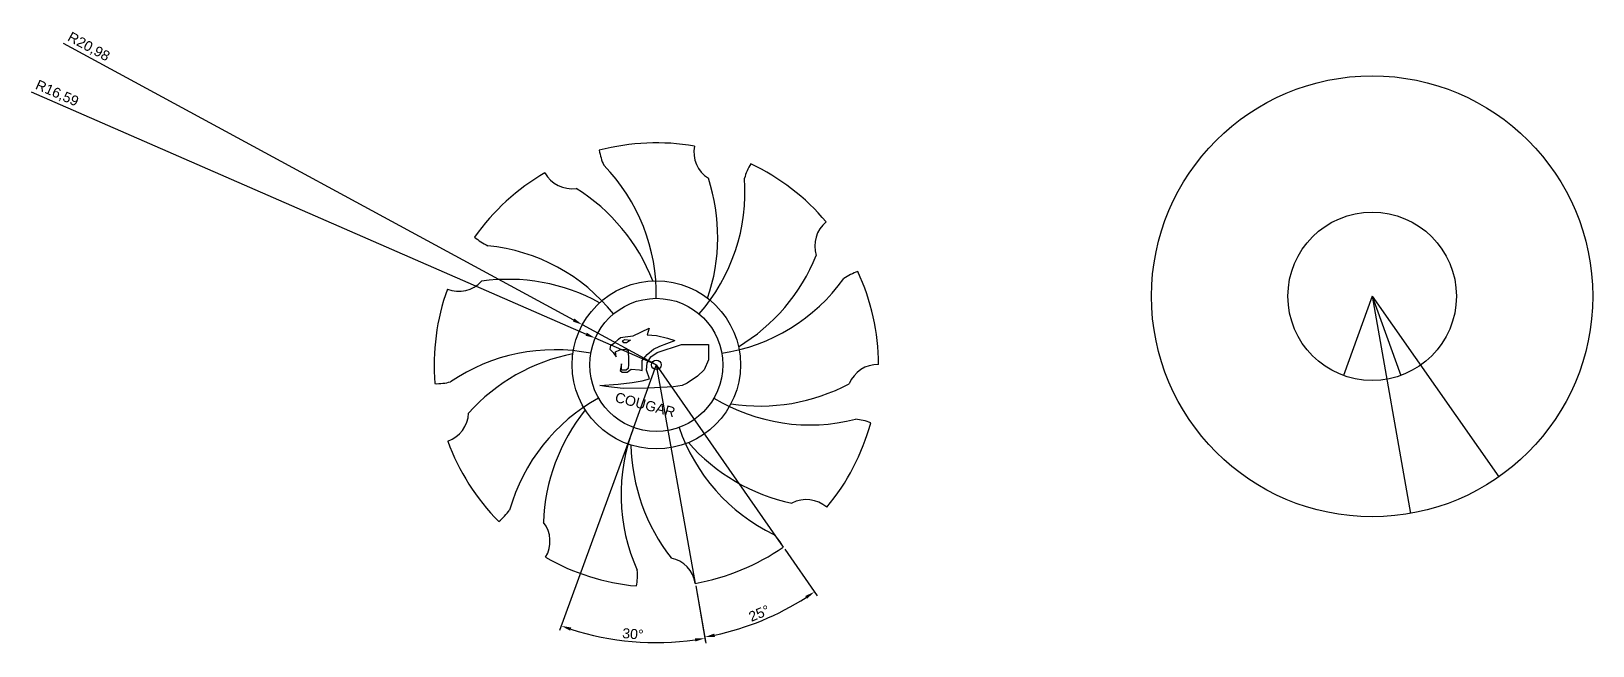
# Model space of a CAD drawing. Header units: millimetres. Extents: x 2315 to 2705, y 1362 to 1515.
import ezdxf

# ---------------------------------------------------------------- set-up
doc = ezdxf.new("R2010")
doc.units = ezdxf.units.MM
doc.layers.get('0').update_dxf_attribs({"color": 3})
doc.styles.get("Standard").update_dxf_attribs({"font": 'arial.ttf'})
doc.dimstyles.new('ISO-25', dxfattribs={"dimtxt": 2.5, "dimasz": 2.5, "dimexe": 1.25, "dimexo": 0.625, "dimtad": 1, "dimtxsty": 'Standard', "dimcen": 2.5, "dimadec": 0, "dimazin": 0, "dimtfac": 1, "dimtmove": 0, "dimatfit": 3, "dimfxl": 1, "dimarcsym": 0})

# ---------------------------------------------------------------- blocks, each defined once
blk = doc.blocks.new('*D2')
at = {"color": 0, "lineweight": -2, "transparency": 16777216}
for p, q in [((2315.35, 1500.06), (2453.68, 1439.62)), ((2471.18, 1431.97), (2455.97, 1438.62))]:
    blk.add_line(p, q, dxfattribs=at)
at = {"color": 0, "transparency": 16777216}
blk.add_solid([(2453.85, 1440), (2453.51, 1439.24), (2455.97, 1438.62)], dxfattribs=at)
at = {"layer": 'Defpoints', "color": 0, "transparency": 16777216}
for p in [(2455.97, 1438.62), (2471.18, 1431.97)]:
    blk.add_point(p, dxfattribs=at)
at = {"color": 0, "transparency": 16777216, "insert": (2321.74, 1499.59), "char_height": 2.5, "attachment_point": 5, "rotation": 336.397}
blk.add_mtext('R16,59', dxfattribs=at)
blk = doc.blocks.new('*D3')
at = {"color": 0, "lineweight": -2, "transparency": 16777216}
for p, q in [((2323.31, 1512.22), (2450.54, 1443.17)), ((2471.18, 1431.97), (2452.74, 1441.98))]:
    blk.add_line(p, q, dxfattribs=at)
at = {"color": 0, "transparency": 16777216}
blk.add_solid([(2450.74, 1443.54), (2450.34, 1442.8), (2452.74, 1441.98)], dxfattribs=at)
at = {"layer": 'Defpoints', "color": 0, "transparency": 16777216}
for p in [(2452.74, 1441.98), (2471.18, 1431.97)]:
    blk.add_point(p, dxfattribs=at)
at = {"color": 0, "transparency": 16777216, "insert": (2329.63, 1511.21), "char_height": 2.5, "attachment_point": 5, "rotation": 331.5109}
blk.add_mtext('R20,98', dxfattribs=at)
blk = doc.blocks.new('*D4')
at = {"color": 0, "lineweight": -2, "transparency": 16777216}
for p, q in [((2465.29, 1415.79), (2447.05, 1365.68)), ((2480.99, 1376.83), (2483.53, 1362.52))]:
    blk.add_line(p, q, dxfattribs=at)
blk.add_arc((2471.18, 1431.97), 69.29, 252.0673, 278.0215, dxfattribs=at)
at = {"color": 0, "transparency": 16777216}
for points in [[(2449.71, 1365.65), (2449.98, 1366.44), (2447.48, 1366.86)], [(2480.78, 1363.77), (2480.91, 1362.95), (2483.31, 1363.75)]]:
    blk.add_solid(points, dxfattribs=at)
at = {"layer": 'Defpoints', "color": 0, "transparency": 16777216}
for p in [(2471.18, 1431.97), (2471.18, 1431.97), (2465.5, 1416.38), (2480.88, 1377.45), (2459.18, 1363.73)]:
    blk.add_point(p, dxfattribs=at)
at = {"color": 0, "transparency": 16777216, "insert": (2465.35, 1364.83), "char_height": 2.5, "attachment_point": 5, "rotation": 355.0444}
blk.add_mtext('30°', dxfattribs=at)
blk = doc.blocks.new('*D5')
at = {"color": 0, "lineweight": -2, "transparency": 16777216}
for p, q in [((2503.19, 1386.02), (2511.32, 1374.34)), ((2480.99, 1376.83), (2483.48, 1362.82))]:
    blk.add_line(p, q, dxfattribs=at)
blk.add_arc((2471.18, 1431.97), 68.99, 282.1652, 302.7856, dxfattribs=at)
at = {"color": 0, "transparency": 16777216}
for points in [[(2508.3, 1374.32), (2508.77, 1373.63), (2510.61, 1375.37)], [(2485.79, 1364.12), (2485.63, 1364.94), (2483.26, 1364.05)]]:
    blk.add_solid(points, dxfattribs=at)
at = {"layer": 'Defpoints', "color": 0, "transparency": 16777216}
for p in [(2471.18, 1431.97), (2471.18, 1431.97), (2502.83, 1386.53), (2480.88, 1377.45), (2492.89, 1366.49)]:
    blk.add_point(p, dxfattribs=at)
at = {"color": 0, "transparency": 16777216, "insert": (2496.82, 1369.98), "char_height": 2.5, "attachment_point": 5, "rotation": 22.4754}
blk.add_mtext('25°', dxfattribs=at)

msp = doc.modelspace()

# ---------------------------------------------------------------- linework, layer by layer
for p, q in [((2649.634, 1449.078), (2642.452, 1429.345)), ((2649.634, 1449.078), (2656.817, 1429.345)), ((2649.634, 1449.078), (2659.185, 1394.914)), ((2649.634, 1449.078), (2681.181, 1404.025)), ((2462.757, 1437.942), (2463.362, 1438.301)), ((2463.056, 1437.437), (2462.757, 1437.942)), ((2463.712, 1437.437), (2463.056, 1437.437)), ((2463.362, 1438.301), (2464.78, 1438.111)), ((2464.78, 1438.111), (2463.712, 1437.437)), ((2471.176, 1431.973), (2465.501, 1416.379)), ((2471.176, 1431.973), (2480.877, 1377.45)), ((2471.176, 1431.973), (2502.831, 1386.532))]:
    msp.add_line(p, q)
for points in [[(2459.648, 1435.809), (2459.801, 1436.876), (2460.64, 1437.409), (2461.785, 1438.4), (2462.243, 1438.781), (2463.387, 1438.933), (2465.448, 1439.238), (2469.415, 1441.144), (2468.881, 1439.467), (2471.247, 1439.315), (2473.994, 1438.629), (2475.825, 1438.019)], [(2468.765, 1430.658), (2468.919, 1432.495), (2469.839, 1433.95), (2471.372, 1435.022), (2477.429, 1437.09), (2484.176, 1437.013), (2484.176, 1433.185), (2483.103, 1430.734), (2481.416, 1429.126), (2478.886, 1427.365), (2477.659, 1426.829), (2475.436, 1426.523), (2469.182, 1426.18), (2462.945, 1426.084), (2458.627, 1426.564), (2457.14, 1426.851), (2461.65, 1427.187), (2465.2, 1427.57), (2467.647, 1428.001), (2469.518, 1428.48), (2468.765, 1430.658)], [(2459.648, 1435.809), (2460.457, 1435.071), (2461.174, 1433.966), (2460.995, 1435.22), (2462.101, 1435.698), (2463.296, 1435.877), (2464.133, 1435.518), (2464.223, 1433.101), (2464.252, 1432.056), (2464.193, 1431.041), (2463.685, 1430.653), (2462.519, 1430.683), (2462.489, 1432.235), (2462.19, 1430.561), (2462.639, 1430.143), (2463.925, 1430.173), (2464.912, 1430.89), (2466.975, 1430.77), (2467.656, 1430.586), (2467.686, 1433.037), (2468.913, 1434.561), (2470.439, 1435.906), (2472.025, 1436.593), (2473.79, 1437.28), (2475.825, 1438.019)]]:
    msp.add_lwpolyline(points)
for centre, radius in [((2649.634, 1449.078), 55), ((2649.634, 1449.078), 21), ((2471.176, 1431.973), 20.978), ((2471.176, 1431.973), 20.978), ((2471.176, 1431.973), 20.978), ((2471.176, 1431.973), 20.978), ((2471.176, 1431.973), 20.978), ((2471.176, 1431.973), 20.978), ((2471.176, 1431.973), 20.978), ((2471.176, 1431.973), 20.978), ((2471.176, 1431.973), 16.594), ((2471.176, 1431.973), 16.594), ((2471.176, 1431.973), 16.594), ((2471.176, 1431.973), 16.594), ((2471.176, 1431.973), 16.594), ((2471.176, 1431.973), 16.594), ((2471.176, 1431.973), 16.594), ((2471.176, 1431.973), 16.594), ((2471.176, 1431.973), 16.594), ((2471.176, 1431.973), 1.192)]:
    msp.add_circle(centre, radius)
for centre, radius, start, end in [((2471.176, 1431.973), 55.379, 80.08875, 104.86202), ((2470.268, 1487.459), 13.439, 188.38711, 205.14809), ((2488.212, 1485.015), 7.654, 168.62271, 238.0531), ((2471.176, 1431.973), 55.379, 120.08875, 144.86202), ((2450.132, 1483.556), 7.654, 208.62271, 278.0531), ((2425.019, 1449.546), 46.168, 358.78422, 44.22642), ((2506.147, 1475.062), 13.439, 148.38711, 165.14809), ((2471.176, 1431.973), 55.379, 40.08875, 64.86202), ((2426.157, 1435.809), 47.337, 21.20514, 58.0542), ((2447.114, 1475.104), 46.168, 318.78422, 4.22642), ((2439.156, 1463.849), 47.337, 341.20514, 18.0542), ((2518.322, 1461.655), 7.654, 128.62271, 198.0531), ((2434.814, 1473.894), 13.439, 228.38711, 245.14809), ((2424.522, 1415.765), 46.168, 38.78422, 84.22642), ((2467.137, 1476.974), 47.337, 301.20514, 338.0542), ((2421.898, 1457.96), 7.654, 248.62271, 318.0531), ((2434.224, 1405.974), 47.337, 61.20514, 98.0542), ((2480.468, 1480.48), 46.168, 278.78422, 324.22642), ((2525.662, 1442.502), 13.439, 108.38711, 125.14809), ((2471.176, 1431.973), 55.379, 0.08875, 24.86202), ((2471.176, 1431.973), 55.379, 160.08875, 184.86202), ((2445.855, 1389.568), 46.168, 78.78422, 124.22642), ((2459.581, 1388.303), 47.337, 101.20514, 138.0542), ((2526.371, 1424.406), 7.654, 88.62271, 158.0531), ((2416.375, 1440.713), 13.439, 268.38711, 285.14809), ((2497.009, 1469.042), 47.337, 261.20514, 298.0542), ((2479.036, 1383.212), 46.168, 118.78422, 164.22642), ((2509.474, 1463.159), 46.168, 238.78422, 284.22642), ((2416.722, 1420.205), 7.654, 288.62271, 358.0531), ((2490.363, 1391.066), 47.337, 141.20514, 178.0542), ((2471.176, 1431.973), 55.379, 320.08875, 344.86202), ((2519.684, 1405.016), 13.439, 68.38711, 85.14809), ((2508.54, 1399.672), 46.168, 158.78422, 204.22642), ((2520.561, 1431.246), 46.168, 198.78422, 244.22642), ((2471.176, 1431.973), 55.379, 200.08875, 224.86202), ((2512.169, 1412.97), 47.337, 181.20514, 218.0542), ((2514.793, 1443.765), 47.337, 221.20514, 258.0542), ((2508.595, 1390.698), 7.654, 48.62271, 118.0531), ((2423.578, 1403.442), 13.439, 308.38711, 325.14809), ((2437.026, 1387.956), 7.654, 328.62271, 38.0531), ((2471.176, 1431.973), 55.379, 280.08875, 304.86202), ((2491.008, 1380.143), 13.439, 28.38711, 45.14809), ((2471.176, 1431.973), 55.379, 240.08875, 264.86202), ((2473.31, 1376.302), 7.654, 8.62271, 78.0531), ((2453.053, 1379.521), 13.439, 348.38711, 5.14809)]:
    msp.add_arc(centre, radius, start, end)

# ---------------------------------------------------------------- texts
at = {"insert": (2461.32, 1425.21), "char_height": 2.5, "attachment_point": 1, "rotation": 345.16897}
msp.add_mtext_dynamic_manual_height_columns('COUGAR', width=15.70137, gutter_width=12.5, heights=[3.117], dxfattribs=at)

# ---------------------------------------------------------------- dimensions: what is measured, and where the dimension line sits
for mpoint, picture, middle in [((2452.739, 1441.979), '*D3', (2328.618, 1509.34)), ((2455.971, 1438.617), '*D2', (2320.884, 1497.643))]:
    dim = msp.add_radius_dim(center=(2471.176, 1431.973), mpoint=mpoint, dimstyle='ISO-25')
    dim.commit()
    dim.dimension.update_dxf_attribs({"geometry": picture, "text_midpoint": middle, "dimtype": 164})
for base, line1, line2, picture, middle in [((2459.179, 1363.726), ((2471.176, 1431.973), (2480.877, 1377.45)), ((2471.176, 1431.973), (2465.501, 1416.379)), '*D4', (2465.355, 1364.834)), ((2492.891, 1366.491), ((2471.176, 1431.973), (2502.831, 1386.532)), ((2471.176, 1431.973), (2480.877, 1377.45)), '*D5', (2496.823, 1369.981))]:
    dim = msp.add_angular_dim_2l(base=base, line1=line1, line2=line2, dimstyle='ISO-25')
    dim.commit()
    dim.dimension.update_dxf_attribs({"geometry": picture, "text_midpoint": middle})

doc.saveas('drawing.dxf')
